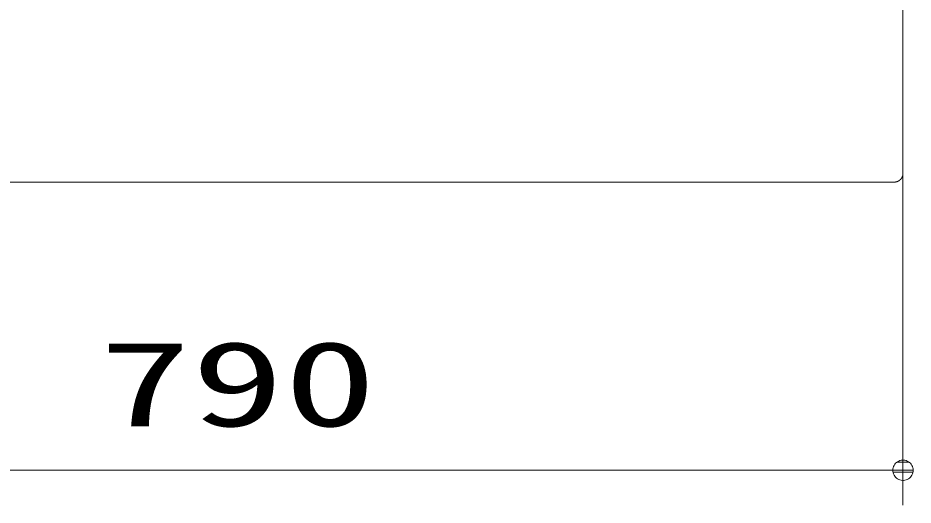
# Model space of a CAD drawing. Units: millimetres on the paper, scale 1:20. Extents: x -305 to 305, y -152 to 152.
# Drawn here: x -64.44 to -38.75, y -0.49 to 13.5 of the extents above; entities that cross this region are included whole.
import ezdxf
from ezdxf.enums import TextEntityAlignment as Align

# ---------------------------------------------------------------- set-up
doc = ezdxf.new("R2010")
doc.units = ezdxf.units.MM
doc.layers.add('0-1_0', color=7, linetype='Continuous', lineweight=9)
doc.layers.add('0-6_S1', color=7, linetype='Continuous', lineweight=9)
doc.styles.add('ＭＳ ゴシック', font='')
doc.styles.get('ＭＳ ゴシック').set_extended_font_data('MS Gothic')

# ---------------------------------------------------------------- blocks, each defined once
blk = doc.blocks.new('_DOTSMALL')
at = {"layer": '0-1_0'}
for p, q in [((0.0746, 0.1), (-0.0746, 0.1)), ((0.1223, -0.0248), (-0.1223, -0.0248))]:
    blk.add_line(p, q, dxfattribs=at)
for points in [[(0.125, 0), (0.124, 0.0157), (0.1211, 0.0311), (0.1162, 0.046), (0.1095, 0.0602), (0.1011, 0.0735), (0.0911, 0.0856), (0.0797, 0.0963), (0.067, 0.1055), (0.0532, 0.1131), (0.0386, 0.1189), (0.0234, 0.1228), (0.0078, 0.1248), (-0.0078, 0.1248), (-0.0234, 0.1228), (-0.0386, 0.1189), (-0.0532, 0.1131), (-0.067, 0.1055), (-0.0797, 0.0963), (-0.0911, 0.0856), (-0.1011, 0.0735), (-0.1095, 0.0602), (-0.1162, 0.046), (-0.1211, 0.0311), (-0.124, 0.0157), (-0.125, 0), (0, 0)], [(-0.125, 0), (-0.124, -0.0157), (-0.1211, -0.0311), (-0.1162, -0.046), (-0.1095, -0.0602), (-0.1011, -0.0735), (-0.0911, -0.0856), (-0.0797, -0.0963), (-0.067, -0.1055), (-0.0532, -0.1131), (-0.0386, -0.1189), (-0.0234, -0.1228), (-0.0078, -0.1248), (0.0078, -0.1248), (0.0234, -0.1228), (0.0386, -0.1189), (0.0532, -0.1131), (0.067, -0.1055), (0.0797, -0.0963), (0.0911, -0.0856), (0.1011, -0.0735), (0.1095, -0.0602), (0.1162, -0.046), (0.1211, -0.0311), (0.124, -0.0157), (0.125, 0), (0, 0)]]:
    blk.add_lwpolyline(points, close=True, dxfattribs=at)

msp = doc.modelspace()

# ---------------------------------------------------------------- linework, layer by layer
at = {"layer": '0-6_S1'}
for p, q in [((-39.038, 43.783), (-39.038, 9.033)), ((-39.038, 9.088), (-39.038, -0.486)), ((-39.29, 8.784), (-77.989, 8.784)), ((-39.038, 0.514), (-78.536, 0.514))]:
    msp.add_line(p, q, dxfattribs=at)
for points in [[(-39.053, 8.949), (-39.052, 8.953), (-39.051, 8.956), (-39.05, 8.96), (-39.048, 8.964), (-39.047, 8.968), (-39.046, 8.971), (-39.045, 8.975), (-39.044, 8.979), (-39.044, 8.983), (-39.043, 8.987), (-39.042, 8.991), (-39.041, 8.995), (-39.041, 8.999), (-39.04, 9.002), (-39.04, 9.006), (-39.039, 9.01), (-39.039, 9.014), (-39.039, 9.018), (-39.039, 9.022), (-39.038, 9.026), (-39.038, 9.03), (-39.038, 9.034)], [(-39.29, 8.784), (-39.286, 8.784), (-39.282, 8.784), (-39.278, 8.784), (-39.274, 8.784), (-39.27, 8.784), (-39.266, 8.785), (-39.262, 8.785), (-39.258, 8.786), (-39.254, 8.786), (-39.25, 8.787), (-39.246, 8.787), (-39.243, 8.788), (-39.239, 8.789), (-39.235, 8.79), (-39.231, 8.791), (-39.227, 8.791), (-39.223, 8.792), (-39.22, 8.794), (-39.216, 8.795), (-39.212, 8.796), (-39.208, 8.797), (-39.205, 8.798), (-39.201, 8.8), (-39.197, 8.801), (-39.194, 8.803), (-39.19, 8.804), (-39.186, 8.806), (-39.183, 8.807), (-39.179, 8.809), (-39.176, 8.811), (-39.172, 8.813), (-39.169, 8.815), (-39.165, 8.817), (-39.162, 8.819), (-39.159, 8.821), (-39.155, 8.823), (-39.152, 8.825), (-39.149, 8.827), (-39.145, 8.829)], [(-39.145, 8.829), (-39.142, 8.831), (-39.139, 8.834), (-39.136, 8.836), (-39.133, 8.839), (-39.13, 8.841), (-39.127, 8.844), (-39.124, 8.846), (-39.121, 8.849), (-39.118, 8.851), (-39.115, 8.854), (-39.112, 8.857), (-39.11, 8.86), (-39.107, 8.863), (-39.104, 8.865), (-39.101, 8.868), (-39.099, 8.871), (-39.096, 8.874), (-39.094, 8.877), (-39.091, 8.88), (-39.089, 8.884), (-39.087, 8.887), (-39.084, 8.89), (-39.082, 8.893), (-39.08, 8.896), (-39.078, 8.9), (-39.076, 8.903), (-39.074, 8.906), (-39.072, 8.91), (-39.07, 8.913), (-39.068, 8.917), (-39.066, 8.92), (-39.064, 8.924), (-39.062, 8.927), (-39.061, 8.931), (-39.059, 8.934), (-39.058, 8.938), (-39.056, 8.942), (-39.055, 8.945), (-39.053, 8.949)]]:
    msp.add_lwpolyline(points, dxfattribs=at)

# ---------------------------------------------------------------- block references
at = {"layer": '0-6_S1', "xscale": 2.32, "yscale": 2.32}
msp.add_blockref('_DOTSMALL', (-39.038, 0.514), dxfattribs=at)

# ---------------------------------------------------------------- texts
at = {"layer": '0-6_S1', "style": 'ＭＳ ゴシック', "width": 1.6}
msp.add_text('790', height=2.441, dxfattribs=at).set_placement((-62.121, 1.044), align=Align.BOTTOM_LEFT)

doc.saveas('drawing.dxf')
